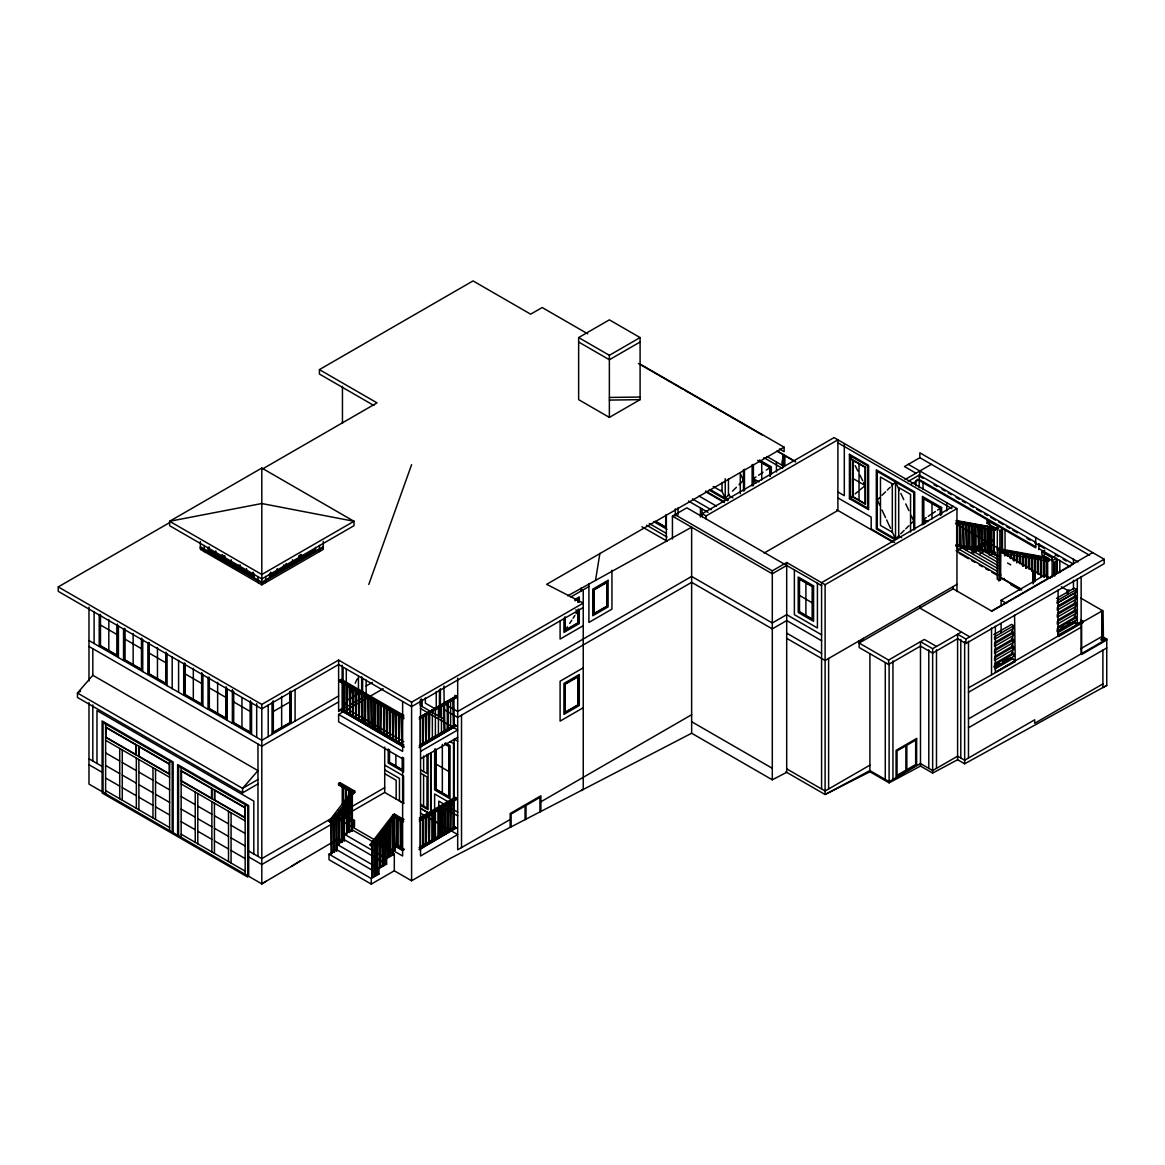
<?xml version="1.0" encoding="UTF-8"?>
<svg xmlns="http://www.w3.org/2000/svg" width="1165" height="1165" viewBox="0 0 1165 1165"><rect width="100%" height="100%" fill="white"/><g stroke="black" fill="none" stroke-linecap="round" stroke-linejoin="round"><path stroke-width="1.5" d="M395.882 766.366L395.882 755.24M423.579 806.034L423.609 774.914M427.002 754.454L426.987 773.56L420.623 769.876M428.094 754.25L428.065 809.719L420.609 805.408M430.642 812.384L430.671 752.838M431.108 812.646L431.152 752.634M434.618 821.252L434.618 813.024M434.618 809.558L434.632 793.962L448.481 801.957M442.045 825.534L442.059 808.525M595.548 580.097L599.902 553.375M368.795 584.437L411.594 464.689M960.222 521.876L960.688 546.312L960.688 523.711M962.858 521.935L963.819 522.299M966.775 524.789L966.775 547.477L966.382 522.75M968.945 523.012L969.906 523.376M972.469 523.624L972.862 548.642L972.862 525.866M979.022 524.978L978.935 549.822L978.454 526.667M981.061 525.138L982.066 525.517M987.192 526.231L987.585 526.522M1000.604 551.569L1000.342 552.181M1002.206 552.953L1048.66 561.151L1049.097 560.132M347.141 700.296L343.093 708.873L343.093 667.734M349.908 694.427L353.213 687.452M355.223 683.185L357.262 678.875M565.214 617.465L565.214 630.192L567.442 626.814M569.685 623.391L571.811 620.159M573.078 618.222L574.869 615.499M576.005 613.751L578.015 610.693L575.758 609.95M971.828 552.108L975.018 547.856L990.294 539.031L991.575 539.774L991.575 541.244L976.285 550.069M973.11 552.836L976.285 548.599L991.575 539.774M974.144 552.924L976.882 549.298L976.285 548.599M353.679 793.234L330.976 822.723L329.695 821.98L329.011 821.121L352.019 791.239L352.019 792.71L354.743 792.608L354.743 791.137L340.02 782.632L338.578 783.462L338.578 784.948L352.019 792.71M332.942 817.772L335.098 814.961M344.825 802.321L350.243 795.302M330.976 822.723L330.292 821.864L354.743 791.137M336.059 814.626L337.02 814.277L336.539 850.916L336.059 814.626L337.02 814.277M331.413 820.655L331.413 853.872L330.933 821.267M333.976 818.223L333.976 817.32L333.976 852.401L333.496 817.946M341.665 842.426L342.146 807.622L341.665 842.426L341.185 809.762M344.694 804.301L344.214 840.941L344.214 804.025M346.777 801.593L346.777 800.69L346.777 833.922L346.296 801.316M349.82 797.646L348.859 797.996L349.82 797.646L349.34 832.436L348.83 789.754L348.35 797.049M394.993 816.447L371.941 846.373L370.659 845.644L369.989 844.771L392.998 814.888L394.425 814.044L404.037 819.592L402.595 820.422L392.998 814.874M372.829 842.834L377.154 837.213M391.207 818.951L393.362 816.141M390.144 820.932L390.144 855.998L390.625 821.208M371.941 846.373L371.271 845.513L394.28 815.631L394.644 816.883M372.218 845.106L372.218 844.203L372.218 877.434L371.737 844.829M374.781 841.785L374.781 840.882L374.781 875.963L375.261 841.159M379.906 867.459L380.387 834.504L379.906 867.459L379.426 836.645M382.469 830.907L382.469 865.974L381.989 833.325M387.581 825.155L387.581 824.252L387.581 857.484L387.1 824.878M92.821 648.672L92.821 675.278L77.458 693.029L77.458 697.456L242.597 792.812L257.96 783.929M936.485 646.459L924.326 639.439L888.604 660.06L859.158 643.051L863.469 638.347M721.339 489.926L725.242 498.256L729.246 494.339M732.494 491.149L736.397 487.305M739.018 484.727L743.488 480.344L740.285 473.5L740.285 493.654M879.75 497.499L877.274 499.931L879.75 505.217M882.007 495.271L885.546 491.79M887.293 490.072L890.162 487.261M891.706 485.747L895.521 482.004L899.322 490.13M899.132 535.361L895.521 538.914L877.274 528.386L877.274 471.461L913.753 492.533L913.753 529.886M900.749 533.774L904.186 530.395M905.758 528.852L908.904 525.764M911.19 523.522L913.753 520.988L911.19 515.498M849.431 498.635L849.431 454.277L868.624 465.374L868.624 509.717L849.431 498.635L853.479 495.256M855.125 493.887L857.862 491.601M859.77 490.014L862.712 487.567M863.571 486.853L865.144 485.528L863.571 482.397M755.808 483.038L753.406 478.669L756.012 476.922M758.546 475.262L762.988 472.291M766.293 470.092L770.05 467.587L757.57 460.379M926.292 517.595L923.685 519.328L925.636 523.143M928.228 516.299L931.286 514.275M932.466 513.488L935.408 511.537M937.563 510.095L941.597 507.503L922.403 496.406L922.403 524.803M291.323 866.454L300.206 860.804M88.977 702.626L88.977 784.089L261.805 883.871L266.057 881.308M261.805 883.813L338.622 838.625L341.607 840.358M353.228 716.868L353.694 688.515L353.228 716.868L352.747 688.515L353.694 687.962M353.694 688.515L352.747 688.515M351.859 819.592L352.34 819.869M953.13 506.338L821.587 582.66L821.587 788.982M373.907 405.507L319.414 374.038L319.414 369.611L473.048 280.911L530.658 314.171L542.176 307.516L587.743 333.831M261.805 468.053L169.624 521.279L169.624 525.706L261.805 578.932L353.985 525.706L353.985 521.279L261.805 468.053L261.805 584.845L323.258 549.356L323.258 541.477M583.243 607.548L411.594 706.645L338.622 664.516L261.805 708.873L58.25 591.339L58.25 586.912L171.313 521.629M262.387 469.044L377.023 402.872L319.414 369.611M578.641 337.573L609.368 319.836L640.095 337.573L640.095 399.653L609.368 417.405L578.641 399.653L578.641 337.573L609.368 355.31L640.095 337.573M640.095 342L609.368 359.752L578.641 342M314.317 550.142L301.517 557.54L301.517 554.584M283.911 568.069L270.469 575.83L270.469 572.379M285.833 566.962L299.274 559.2L299.274 555.749M314.637 550.331L301.196 558.093L301.196 554.642M323.258 546.735L261.805 582.209L200.555 546.836M323.258 547.448L261.805 582.937L200.162 547.667M80.531 691.253L77.458 693.029L242.597 788.37L257.96 779.501M58.25 586.912L261.805 704.432L338.622 660.089L411.594 702.218L583.243 603.106L546.647 584.32L784.132 447.214L784.132 451.656L779.414 448.933M273.324 711.495L289.969 701.898M403.949 718.63L339.932 681.671L339.932 680.2L341.374 679.37L403.833 715.412M339.932 681.671L341.374 680.841M347.141 713.359L347.621 685.005L347.141 713.359L346.66 685.005L347.621 684.452M347.621 685.005L346.66 685.005M350.665 688.515L350.184 715.121L349.704 686.753L350.665 686.753M338.622 695.986L261.805 740.328L88.977 640.546M356.738 692.025L356.257 718.63L355.776 690.263L356.738 690.263M338.622 701.898L261.805 746.241L88.977 646.459M366.145 685.996L372.334 682.428M359.301 720.392L358.82 692.025L359.301 720.392L359.781 692.025M672.438 538.987L672.438 516.139L686.84 507.824L821.587 585.616M403.949 747.275L339.932 709.762L341.462 708.888L403.906 744.945M365.388 723.902L364.907 695.534L365.388 723.902L365.868 695.534M339.932 710.315L341.462 709.441L372.683 727.47M364.965 696.248L338.622 711.451L338.622 660.089M776.982 451.161L783.462 454.641L783.462 466.917M782.909 455.515C786.623 451.569 779.341 462.927 783.098 465.971M784.38 465.971L784.627 455.311L795.637 461.66M343.617 711.334L344.578 711.334L344.578 683.243L343.617 683.243L344.097 711.058M402.624 758.808L338.622 721.849L338.622 714.451L383.154 688.748M702.204 516.692L702.204 513.736L834.067 437.603L956.96 508.566L956.96 591.558M377.547 730.921L378.028 702.553L377.547 730.921L377.067 702.553L378.028 702M378.028 702.553L377.067 702.553M567.646 595.854L691.646 527.221L691.646 733.236L772.293 779.807L786.695 772.337L786.695 562.52L772.293 570.835L675.962 515.221M702.204 513.736L706.048 515.949L837.897 439.817L837.897 510.459L764.124 553.055M379.63 704.592L380.591 704.592L380.591 732.668L381.072 706.063M380.11 704.869L381.072 704.315M570.85 596.961L588.908 586.534M382.659 706.34L384.101 705.509M383.139 706.616L384.101 706.063L383.62 734.431L383.62 706.34M361.864 721.863L362.825 721.863L362.825 693.772L361.864 693.772L362.344 721.586M385.702 708.102L386.663 708.102L386.663 736.178L387.144 709.572M386.183 708.378L387.625 707.548M574.694 599.596L579.296 596.931L579.296 602.261M575.35 600.325L578.335 598.592L578.335 602.087M575.175 600.791L578.015 599.159L578.015 602.451M388.746 709.849L389.707 709.296L389.707 737.94L390.188 709.572M389.226 710.126L389.707 737.94M367.936 725.373L368.897 725.373L368.897 697.282L367.936 697.282L368.417 725.096M391.79 711.611L392.751 711.611M392.27 711.888L393.231 711.334M370.98 699.044L371.46 726.858M394.833 713.359L395.794 741.45L396.275 713.082M370.98 727.135L371.941 727.135L371.941 699.044M374.023 728.882L374.984 728.882L374.984 700.791L374.023 700.791L374.023 728.882L374.984 728.882M397.862 715.121L398.823 715.121M398.343 715.397L399.304 714.844L398.823 743.212L398.343 714.844M400.906 716.868L401.867 744.959L402.435 716.548M380.11 704.315L380.11 732.392L381.072 732.392M565.214 630.192L578.015 622.809L578.015 610.693M386.183 707.825L386.663 735.625M419.72 717.159L454.962 696.816L456.403 697.646L456.403 696.16L454.962 695.33L454.962 696.816M419.269 717.596L456.403 696.16M444.04 703.675L444.52 732.028L443.923 685.981M453.083 698.359L455.355 697.034M420.201 717.99L420.201 745.527M422.269 715.674L423.71 715.951L423.23 744.319L422.749 717.713M426.274 742.571L425.793 714.203L426.274 742.571L426.754 714.203L425.312 713.927M429.317 740.809L428.837 712.441L429.317 740.809L429.798 712.441L428.356 712.165M432.361 710.97L432.361 739.061M435.404 709.208L435.404 737.299M438.433 707.461L438.433 735.537M441.477 705.699L441.477 733.79M444.52 703.951L444.52 732.028M450.593 700.442L450.593 728.518M455.923 697.369L453.636 698.68L453.636 726.771L453.564 698.083M419.269 719.082L456.403 697.646M583.243 625.707L560.103 639.061L560.103 621.12M392.27 711.334L392.751 739.134M392.27 739.411L393.231 739.411L393.231 713.082M338.578 784.948L340.02 784.118L340.02 782.632M342.262 804.068L342.262 786.521L343.224 785.967M343.224 804.068L343.224 786.521L342.262 786.521M419.298 745.396L454.874 724.848L456.403 725.722L419.269 747.712M346.267 816.359L345.306 816.359L345.306 788.268L346.267 788.268M420.842 745.047L423.944 743.27M425.793 742.294L426.754 742.294M428.837 740.532L429.798 740.532M431.676 738.799L454.117 726.494M345.306 788.268L346.748 787.991M447.564 730.28L448.044 701.913L447.564 730.28L447.083 703.675M1089.537 555.254L919.84 457.699L904.477 466.568L915.996 473.208M419.269 747.158L456.403 725.722M420.55 751.41L457.685 729.974L420.419 708.466M420.55 758.808L457.685 737.372M905.045 479.543L931.359 464.34M583.243 667.851L560.103 681.205L560.103 721.12L583.243 707.752M908.249 481.393L919.2 475.058L1035.7 542.322M340.107 812.151L338.578 813.039L352.98 821.354L352.98 827.456L354.51 826.582L354.51 820.48L340.107 812.151L338.578 813.592L352.558 821.66L354.087 820.786L346.078 816.17M339.015 814.015L261.805 858.59L248.684 851.018M346.893 809.471L384.712 787.627M911.38 484.014L919.2 479.499L1035.7 546.764M343.224 814.597C341.432 815.908 344.68 809.835 343.224 807.578M343.224 816.374L338.622 819.039L402.624 855.998L402.624 757.964M346.296 814.612L384.712 792.433L403.585 803.34L403.585 776.007L384.712 765.085M338.622 820.16L261.805 864.503L248.684 856.93M348.35 800.559L348.83 817.845M349.311 818.121L348.35 818.121M786.695 565.476L772.293 573.792L672.438 516.139M354.087 820.786L354.087 826.335L352.98 827.456M344.374 834.198L386.62 858.59L386.62 864.139L344.374 839.747L344.374 834.198L352.063 829.757L394.309 854.149L394.309 870.779L371.271 884.089L329.011 859.697L329.011 854.149L336.7 849.722L378.945 874.114L378.945 868.566L336.7 844.174L336.7 849.722M346.296 833.645L347.257 833.645L347.257 800.967M348.859 832.16L349.82 832.16M351.422 830.689L352.383 830.689L351.422 830.689L351.379 793.54M336.7 844.174L344.374 839.747M339.102 811.568L338.622 843.62L339.583 843.62L339.583 810.942M341.185 842.149L342.146 842.149M343.733 806.442L343.733 840.664L344.694 840.664M338.622 843.62L339.583 843.62M393.959 816.913L394.425 844.174M330.933 853.596L331.894 853.596L331.894 820.932M333.496 852.125L334.457 852.125L334.457 817.597M336.059 850.639L337.02 850.639M399.551 820.145L401.08 819.825L400.512 848.237L400.032 819.869L403.075 821.631M403.629 821.296L402.595 821.908L393.479 816.636M419.385 817.932L454.962 797.399L456.403 798.229L456.403 799.7L419.269 821.136M786.695 562.52L825.097 584.699L956.96 508.566M419.269 819.665L456.403 798.229M425.793 816.272L426.754 816.272L426.274 844.625L425.793 818.019M431.88 812.748L433.322 813.024M434.924 811L435.404 839.368L434.924 811L435.885 811.554M437.953 809.238L439.394 809.515M420.201 820.058L420.201 847.581M429.317 814.786L429.317 842.877L428.837 814.51M435.404 811.277L435.404 839.368M444.52 806.005L445.481 806.005M450.593 802.496L451.554 802.496M393.755 845.44L395.285 844.567L395.285 850.042L393.755 850.916L393.755 845.44L402.595 850.537L404.109 849.664M396.988 818.121L396.988 846.198L397.949 846.198L397.949 818.121M396.988 846.198L397.949 846.198M393.333 850.668L394.848 849.795L394.906 818.121M400.032 847.96L401.08 847.916L401.08 821.573M387.1 857.207L388.062 857.207L388.062 824.529M389.663 823.349L389.663 855.722L390.625 855.722M392.226 820.029L392.226 854.251L393.188 854.251L393.188 817.874M392.226 854.251L393.188 854.251M386.62 858.59L394.309 854.149M379.426 867.182L380.387 867.182M381.989 865.697L382.95 865.697L382.95 831.184M384.552 830.004L384.552 864.226L385.513 864.226L385.513 827.849L385.513 864.226M378.945 868.566L386.62 864.139M419.298 847.45L454.874 826.917L456.403 827.791L419.269 849.78M419.298 848.018L433.22 839.98M440.953 835.509L454.117 828.548L454.161 739.12L457.685 741.144M422.749 818.019L422.749 846.11L423.71 846.11L423.71 818.019M425.793 844.348L426.754 844.348M428.837 842.601L429.798 842.601M431.88 814.51L431.88 840.839L432.841 840.839L432.841 812.748L432.841 840.839M434.924 839.091L435.885 839.091M437.953 811L437.953 837.329L438.914 837.329L438.914 809.238L438.914 837.329M440.996 807.491L440.996 835.582L441.957 835.582L442.438 807.767M445.001 806.282L444.04 805.729L444.04 833.82L445.001 833.82L445.001 805.729M447.083 803.981L447.083 832.058L448.044 832.058L448.525 804.258M422.749 846.11L423.71 846.11M440.996 835.582L441.957 835.582M444.04 833.82L445.001 833.82M447.083 832.058L448.044 832.058M451.073 802.219L450.593 830.587L450.593 801.942M453.083 800.413L453.083 828.504L454.117 828.548M419.269 849.227L456.403 827.791M371.737 877.158L372.698 877.158L372.698 844.479M374.3 843.3L374.3 875.687L375.261 875.687M376.863 839.98L376.863 874.201L377.824 874.201L377.824 837.839M376.863 874.201L377.824 874.201M329.011 854.149L371.271 878.541L378.945 874.114M998.842 581.015L1000.764 579.18L999.002 580.185L997.24 579.18L997.342 526.158L987.09 520.245L987.09 523.202L988.371 522.459M994.939 528.371L995.58 528.007L955.941 521.017M957.645 550.521L962.13 547.943L997.793 568.52M988.342 528.255L995.58 529.565M998.929 530.046L999.89 530.599L1002.453 529.114L1002.453 550.579M965.858 550.462L968.858 548.744L998.492 565.855M510.168 819.505L457.685 849.809L457.685 678.117M540.895 801.768L691.646 714.728M974.508 552.37L977.493 550.652L997.648 562.287M394.309 870.779L411.594 880.769L450.433 858.343L691.646 733.236M979.736 554.03L984.207 551.453L998.259 559.564M581.219 790.511L583.243 789.331L583.243 589.81M989.435 555.326L992.857 553.36M999.002 550.259L1000.764 549.239L999.002 548.22L997.24 549.239L999.002 550.259L999.002 580.185M1021.414 589.17L1000.182 577.054L1000.313 551.482L1033.471 570.632L1033.471 582.529M997.983 556.317L992.216 553.725M956.96 584.364L825.097 660.497L786.695 638.333M859.158 643.051L953.13 588.806L991.532 610.984L1092.668 552.589M1056.626 558.166L1052.141 560.758L1041.903 554.846L1041.903 551.89L1044.83 550.2M1000.182 577.054L1000.182 551.555M1043.185 555.588L1044.466 554.846M1004.143 578.35L1002.861 579.092L1021.749 589.985M1041.903 551.89L1052.141 557.802L1055.068 556.113M1033.355 570.704L1033.355 582.602M1033.107 583.869L1033.107 571.418L1034.87 570.399L1035.073 581.189M1035.073 570.515L1033.107 571.418M1057.267 572.903L1057.267 560.758L1054.704 562.244L1054.704 576.122M859.158 640.837L859.158 647.492L888.604 664.487L920.481 646.094L932.641 653.114L957.601 638.697L965.931 643.502L1104.187 563.671L1104.187 559.244L919.84 452.806L919.84 457.699M1001.128 605.64L1001.128 600.266L1044.656 575.131L1050.146 578.306M991.532 611.436L1071.887 565.04M920.481 646.094L920.481 641.653L932.641 648.672L961.445 632.042M957.601 638.697L957.601 634.255L965.931 639.061L1104.187 559.244M1067.693 590.393L1067.562 593.859L1067.693 590.393L1061.271 586.825M993.803 634.605L1011.54 624.382L1013.768 625.663L1013.768 628.255L994.575 639.337L994.575 636.76L1013.768 625.663M1056.539 598.388L1074.261 588.165L1076.504 589.446L1076.504 592.038L1057.296 603.121L1057.296 600.543L1076.504 589.446M1057.136 603.033L1076.343 591.951M994.925 642.279L1012.647 632.042L1012.647 629.085M1057.66 606.062L1075.382 595.825L1075.382 591.398L1076.504 592.038M1013.768 632.697L994.575 643.779L994.575 646.371L1013.768 635.274L1013.768 632.697L1011.54 631.401M1076.504 596.48L1057.296 607.562L1057.296 610.154L1076.504 599.058L1076.504 596.48L1074.261 595.184M994.925 649.298L1012.647 639.061L1012.647 636.105M1057.66 613.081L1075.382 602.844L1075.382 599.888M1013.768 639.716L994.575 650.798L994.575 653.39L1013.768 642.294L1013.768 639.716L1011.54 638.42M1076.504 603.499L1057.296 614.581L1057.296 617.173L1076.504 606.077L1076.504 603.499L1074.261 602.203M994.925 656.317L1012.647 646.094L1012.647 643.138M1057.66 620.1L1075.382 609.878L1075.382 606.921M1013.768 646.735L994.575 657.817L994.575 660.409L1013.768 649.327L1013.768 646.735L1011.54 645.439M1076.504 610.518L1057.296 621.6L1057.296 624.192L1076.504 613.11L1076.504 610.518L1074.261 609.222M994.925 663.351L1012.647 653.114L1012.647 650.157M1057.66 627.134L1075.382 616.897L1075.382 613.94M1013.768 653.754L994.575 664.851L994.575 667.428L1013.768 656.346L1013.768 653.754L1011.54 652.458M1076.504 617.537L1057.296 628.634L1057.296 631.212L1076.504 620.13L1076.504 617.537L1074.261 616.241M993.847 666.933L999.759 663.511M1002.701 661.807L1008.613 658.4M1061.228 628.022L1064.257 626.275M1067.3 624.513L1070.344 622.765M1057.136 631.124L1076.504 620.13M994.925 668.987L1012.647 658.749L1015.21 660.497L1015.21 661.604L968.479 687.845M1057.66 632.77L1075.382 622.532L1077.305 623.843L1082.431 620.887M1101.93 610.3L1080.829 598.111M995.376 626.289L995.376 672.322L1015.21 660.497M1080.508 619.576L1083.071 621.324L1058.097 634.998L1058.737 636.483L1058.097 636.105L1058.097 590.072M995.376 672.322L1008.672 664.647M1011.613 662.943L1061.053 634.401M1064.009 632.697L1077.305 625.023M1080.523 623.275L1101.857 611.115L1101.857 636.614L1080.523 648.788M1058.737 636.483L1083.071 622.43L1083.071 621.324M968.479 692.287L1081.149 627.236M869.906 765.143L825.097 791.02L786.695 768.842M968.479 718.892L1081.149 653.856L1081.149 622.809M1081.63 653.58L1106.75 639.061L1106.75 685.399L1102.906 687.627L1102.906 650.157M1106.75 639.993L1081.63 654.497L1081.63 622.532L1083.071 622.43M968.479 727.761L1106.75 647.944M1102.906 683.913L1034.695 723.29L1034.695 719.795L964.649 760.235L957.601 756.172L932.641 770.589L920.481 763.57L889.113 781.671L869.906 770.589L825.097 794.515L785.851 771.856M352.98 821.354L354.51 820.48M825.097 584.699L825.097 794.515L869.906 771.769L889.113 782.851L920.481 766.06L932.641 773.079L957.601 759.74L964.649 763.803L1106.75 685.399M1101.158 639.104C1106.371 639.308 1100.255 637.998 1101.216 640.182L1103.444 639.949L1103.037 610.606L1101.216 610.81M609.368 397.454L640.095 397.032M609.368 400.09L640.095 399.653M956.436 520.58L994.298 527.541M956.436 522.634L972.382 525.444M975.935 526.07L984.789 527.629M955.941 523.056L995.58 530.046M1047.175 557.511L999.322 548.788L1000.604 549.531M1000.604 549.764L1048.456 558.253L1048.456 561.122M1000.604 550.623L1048.456 559.069M1004.084 552.763L1007.55 553.375M1011.016 553.987L1014.482 554.598M1024.865 556.433L1040.447 559.185M1043.913 559.797L1048.66 561.151M956.203 544.812L994.298 551.54M955.751 545.249L995.58 552.283M956.217 545.701L995.158 553.098L993.658 552.312M955.941 546.167L995.58 553.171M956.698 522.808L956.698 545.351L957.659 545.715L957.659 523.158M959.742 523.347L959.742 545.934L960.688 546.312M962.771 523.886L963.251 546.618M965.814 524.425L966.295 547.201M968.858 524.964L968.858 547.696L969.819 548.06L969.819 525.328M971.901 525.502L971.901 548.278L972.862 548.642M977.974 526.58L978.454 549.545M984.061 527.658L984.542 550.71M987.105 528.211L987.105 551.205L988.066 551.569L988.066 528.56M990.134 528.75L990.134 551.788L991.095 552.152L991.095 529.114M993.177 529.289L993.658 552.472M956.698 545.351L957.659 545.715M963.732 524.25L963.732 546.895L963.251 523.973M968.858 547.696L969.819 548.06M974.945 526.041L974.945 548.861L975.891 549.225L975.891 526.405M981.979 527.483L981.979 550.404L981.454 527.192M984.061 550.623L985.022 550.987L985.022 528.022M987.105 551.205L988.066 551.569M990.134 551.788L991.095 552.152M1010.099 657.541L1012.647 658.749M641.93 526.769L666.992 541.099M908.321 464.34L1078.018 561.909M431.108 814.466L434.618 816.49M1038.903 544.172L1073.46 564.122L1073.46 559.244M923.044 478.305L919.84 476.456L919.84 470.995M934.053 484.669L937.199 486.489M941.932 489.213L945.077 491.033M948.223 492.853L951.368 494.659M956.101 497.397L959.246 499.203M962.392 501.023L965.537 502.843M970.256 505.566L973.416 507.387M976.561 509.207L981.28 511.93M984.425 513.75L987.585 515.571M990.731 517.391L995.449 520.114M998.594 521.935L1003.327 524.658M1006.473 526.478L1009.618 528.298M1012.764 530.104L1017.482 532.842M1026.933 538.288L1030.078 540.109M1034.797 542.832L1044.248 548.293M1055.272 554.642L1058.417 556.462M1063.135 559.185L1066.281 561.006M1038.903 548.613L1070.329 566.743M917.059 479.296L1035.7 547.783L1035.7 537.429M1057.267 560.758L1056.306 560.205L1056.306 574.083M997.342 527.643L998.609 528.371L997.342 529.114L987.09 523.202M1043.651 557.045L1044.612 557.409M1041.088 556.783L1040.607 576.005M1034.535 555.428L1035.496 555.792M837.897 442.787L951.849 508.566M1025.404 553.826L1026.365 554.191M1016.288 552.21L1017.249 552.574M1014.205 552.035L1013.725 560.627M1013.725 551.948L1013.244 560.54M1011.162 551.496L1010.681 551.409M991.575 541.244L990.294 540.516L990.294 539.031M1008.133 550.958L1007.172 550.594L1007.172 555.923M955.562 523.682L1007.536 553.695M1043.986 576.85L1034.68 571.331L1034.68 581.524M1101.857 611.115L1101.857 636.614M1075.382 598.417L1076.504 599.058M993.658 551.919L994.939 552.647M993.177 552.37L993.658 529.376M994.138 554.103L996.701 555.574M1007.536 563.015L1010.739 564.865M981.979 550.404L980.974 550.011L980.974 527.104M977.974 549.443L978.935 549.822M1075.382 605.436L1076.504 606.077M865.144 485.528L852.591 478.276L852.911 496.625L865.144 503.688L865.144 467.383L852.911 460.306L852.911 496.625M927.835 521.731L923.364 519.139L923.437 524.366L923.364 498.081L940.636 508.057L940.636 515.119M965.814 547.113L966.775 547.477M962.771 546.516L963.732 546.895M1075.382 612.455L1076.504 613.11M639.585 363.757L784.132 447.214M638.449 363.524L683.374 389.459M684.918 390.348L762.376 435.069M956.611 547.827L997.182 571.243M1000.764 574.709L1000.575 575.481M956.072 550.594L997.939 574.767M959.174 553.302L968.479 558.676M971.581 560.467L974.683 562.258M979.328 564.952L982.43 566.743M985.532 568.535L988.634 570.311M991.735 572.102L996.381 574.796M1102.032 636.338L1106.75 639.061M1010.725 584.553L1020.176 590M1102.032 637.27L1105.177 639.09M777.215 451.03L783.462 454.641M784.38 455.442L795.389 461.806M837.897 491.979L844.305 495.678L844.305 443.516M766.992 456.534L784.132 466.437M837.897 497.892L871.187 517.114L871.187 528.939L894.735 542.526M763.847 457.67L782.603 468.505M901.681 537.662L898.71 535.958L898.71 487.538L910.549 494.382L910.549 532.041M759.522 460.029L771.332 466.845L771.332 473.951M1001.128 600.266L1006.618 603.426M759.376 461.049L770.371 467.398L770.371 476.179M894.749 539.584L876.313 528.939L876.313 469.801L914.714 491.979L914.714 529.609M836.63 509.717L892.405 541.914M1012.647 627.615L1013.768 628.255M753.406 478.669L758.954 481.873M1012.647 634.634L1013.768 635.274M1012.647 641.653L1013.768 642.294M1012.647 648.672L1013.768 649.327M713.169 486.475L722.038 491.615L722.038 482.383M732.887 497.863L728.445 495.3L728.445 478.873M1015.21 661.604L1014.569 615.207M969.761 636.847L919.84 608.028L919.84 605.8M710.038 489.489L728.285 500.018M709.121 490.057L727.543 500.702M705.626 491.004L724.455 501.867M705.466 491.645L724.339 502.552M699.044 496.072L716.388 506.076M692.476 498.926L711.203 509.746M688.486 501.067L708.014 512.338M799.496 595.461L812.296 602.844M657.395 522.284L665.71 527.09L665.71 515.265M655.036 521.294L666.031 527.643L666.031 515.454M653.696 521.629L666.992 529.303M649.269 523.507L666.438 533.424M646.633 525.226L666.992 536.992M821.587 634.809L786.695 614.669L772.293 622.984L691.646 576.427L457.685 711.495L443.559 703.398M821.587 640.735L786.695 620.581L772.293 628.896L691.646 582.34L457.685 717.407L443.923 709.47M786.695 633.148L821.587 653.288M691.646 721.718L772.293 768.288M209.409 550.157L222.209 557.554L222.209 554.584M237.573 566.423L224.772 559.025L224.772 556.069M237.893 566.976L224.452 559.215L224.452 555.763M239.815 568.083L253.256 575.845L253.256 572.394M261.805 584.845L200.351 549.356L200.351 541.55M452.675 698.126L454.117 698.956M450.127 699.597L451.554 700.442M449.646 699.874L451.073 700.718M447.083 701.359L448.525 702.189M446.603 701.636L448.044 702.466M444.04 703.121L445.481 703.951M440.996 704.869L442.438 705.699M440.516 705.145L441.957 705.975M437.953 706.631L439.394 707.461M437.472 706.907L438.914 707.738M434.924 708.378L436.351 709.208M434.443 708.655L435.885 709.485M431.88 710.14L433.322 710.97M431.4 710.417L432.841 711.247M443.923 719.082L420.23 705.408L420.23 700.034M456.403 726.29L454.874 724.848M428.837 711.888L429.798 712.441M453.636 726.771L453.083 700.107M425.793 713.65L426.754 714.203M422.749 715.397L423.71 715.951M339.932 680.2L403.949 717.145M384.101 706.063L383.62 734.431M347.578 709.281L403.789 741.726M375.8 729.261L378.931 731.067M382.047 732.872L402.435 744.639M435.914 764.036L448.758 771.448M339.932 709.762L403.949 746.721M338.622 714.451L402.624 751.41L402.624 701.548M454.117 801.025L453.564 800.137L453.636 828.825M451.073 802.772L450.127 802.219L450.127 830.31L451.073 830.31M450.01 802.845L453.535 804.884L453.535 743.532L450.404 741.726M457.685 812.063L438.783 801.141L438.768 823.64L431.749 819.621M457.685 815.85L442.059 806.821M437.472 808.961L438.914 809.792M434.924 810.447L436.351 811.277M431.4 812.471L432.841 813.316M456.403 828.344L454.874 826.917M433.322 815.748L420.638 808.423L430.628 814.189M429.798 814.51L429.317 842.877M100.496 625.023L117.141 634.634M124.815 639.061L141.46 648.672M148.829 652.924L165.794 662.725M184.987 673.807L201.632 683.418M209.321 687.845L225.952 697.456M233.32 701.709L250.286 711.495M420.638 813.17L457.685 834.562L420.55 855.998L420.55 701.548M352.267 791.181L354.743 792.608M338.578 783.462L353.301 791.967M343.224 786.521L342.743 814.888M394.425 844.727L393.959 818.121M92.821 675.278L257.96 770.633L242.597 788.37L242.597 792.812M329.011 821.121L330.292 821.864M369.989 844.771L371.271 845.513M105.622 727.018L169.624 763.978M181.158 770.633L245.16 807.593M105.622 737.372L169.624 774.332M181.158 780.987L245.16 817.932M105.622 740.328L169.624 777.288M181.158 783.943L245.16 820.888M105.622 752.896L119.704 761.022M122.267 762.507L136.349 770.633M138.897 772.104L152.979 780.244M155.542 781.715L169.624 789.855M181.158 796.496L195.239 804.636M197.788 806.107L211.87 814.248M214.433 815.718L228.515 823.844M231.078 825.33L245.16 833.456M105.622 765.463L119.704 773.589M122.267 775.06L136.349 783.2M138.897 784.671L152.979 792.812M155.542 794.282L169.624 802.408M181.158 809.063L195.239 817.204M197.788 818.675L211.87 826.801M214.433 828.286L228.515 836.412M231.078 837.897L245.16 846.023M88.977 758.808L102.098 766.381M88.977 764.721L102.098 772.293M105.622 778.031L119.704 786.157M122.267 787.627L136.349 795.768M138.897 797.239L152.979 805.365M155.542 806.85L169.624 814.976M181.158 821.631L195.239 829.757M197.788 831.242L211.87 839.368M214.433 840.853L228.515 848.979M231.078 850.465L245.16 858.59M105.622 790.584L169.624 827.543M181.158 834.198L245.16 871.158M102.098 792.986L247.723 877.07M445.423 742.921L450.054 745.585L450.01 798.782L434.632 789.899L434.632 749.095M444.593 743.547L449.093 746.139L449.049 797.122L435.594 789.346L435.594 748.891M444.913 744.1L448.773 746.328L448.729 796.569L435.914 789.156L435.914 749.663M420.623 773.196L426.987 776.88L426.972 807.986L420.609 804.316M402.624 770.283L389.183 762.507L389.183 750.202M384.712 769.876L399.449 778.395L399.449 800.938L403.876 803.5M384.712 773.662L396.158 780.288L396.158 799.044M849.431 454.277L853.683 462.753M855.095 465.563L857.833 470.995M859.77 474.854L862.712 480.694M900.865 493.45L903.734 499.552M905.758 503.906L908.904 510.62M882.007 510.052L885.546 517.61M886.638 519.954L890.541 528.298M891.895 531.182L895.521 538.914L895.521 482.004M1081.149 576.762L1081.149 621.629M1077.305 578.99L1077.305 623.916L1073.46 621.702L1075.382 622.532L1075.382 623.916M1073.46 580.359L1073.46 589.33M1059.83 560.176L1059.83 572.612M1053.743 561.69L1053.743 575.568M1052.141 557.802L1052.141 577.054M1047.655 561.486L1047.655 577.447M1047.175 559.622L1047.175 577.359M1046.694 559.346L1046.694 577.083M1044.612 559.171L1044.612 576.908M1044.466 560.292L1044.466 576.631M1044.131 558.894L1044.131 576.821M1043.651 560.583L1043.651 576.544M1041.568 560.409L1041.568 576.369M1041.088 560.132L1041.088 576.282M1038.903 543.72L1038.903 549.632M1038.539 558.108L1038.539 574.068M1038.059 557.831L1038.059 573.966M1037.578 557.744L1037.578 573.69M1035.496 559.346L1035.496 571.753M1035.015 557.292L1034.87 581.073M1034.535 557.205L1034.549 581.597M1032.452 557.03L1032.452 569.437M1031.972 556.754L1031.972 571.127M1031.491 556.666L1031.491 570.85M1029.409 558.268L1029.409 568.899M1028.928 557.991L1028.928 568.811M1028.447 557.904L1028.447 568.535M1026.365 555.953L1026.365 568.374M1025.884 555.676L1025.884 568.272M1025.404 555.588L1025.404 566.234M1023.336 555.414L1023.336 566.059M1022.855 556.914L1022.855 565.972M1022.375 556.826L1022.375 565.695M1020.292 554.889L1020.292 563.744M1019.812 554.613L1019.812 563.656M1019.331 554.525L1019.331 563.379M1017.249 554.351L1017.249 561.443M1016.768 554.263L1016.768 562.928M1016.288 555.763L1016.288 561.079M1014.205 553.812L1014.205 560.904M1011.162 553.273L1011.162 558.588M1010.681 553.186L1010.681 558.501M1010.201 554.671L1010.201 558.224M1008.133 552.734L1008.133 556.288M1007.652 550.681L1007.652 556.2M1005.016 530.177L1005.089 555.749M1004.609 552.108L1004.609 555.661M1001.492 530.352L1001.492 550.026M1001.128 623.566L1001.128 632.537M1000.764 549.239L1000.604 580.01M999.89 530.599L999.89 548.482M994.939 527.891L994.939 529.929M994.138 529.638L994.138 552.749M991.532 627.964L991.532 674.55M990.614 528.823L990.614 552.064M989.653 523.202L989.653 555.181M987.585 528.284L987.585 551.482M984.542 527.745L984.542 550.899M975.411 526.129L975.411 549.137M969.338 525.051L969.338 547.972M968.479 641.26L968.479 758.022M965.931 639.061L965.931 643.502M964.649 641.711L964.649 763.803M960.805 639.498L960.805 758.022M957.601 639.498L957.601 759.74M957.179 522.881L957.179 545.628M953.13 586.592L953.13 588.806M946.723 502.654L946.723 510.882M941.597 507.503L941.597 514.595M940.315 515.192L940.315 508.246L923.685 498.635L923.685 524.498M936.485 649.837L936.485 768.376M932.641 648.672L932.641 773.079M932 503.44L932 518.964M928.796 649.837L928.796 768.376M923.044 481.888L923.044 489.067M920.481 646.837L920.481 766.06M919.2 475.058L919.2 487.698M915.996 480.475L915.996 485.849M892.958 660.934L892.958 779.458M889.113 663.147L889.113 782.851M888.604 660.06L888.604 664.487M885.269 662.725L885.269 779.458M869.906 653.856L869.906 771.769M859.027 463.845L859.027 500.149M828.621 658.473L828.621 788.982M817.422 583.214L817.422 627.979L794.37 614.669L794.37 569.903M805.903 582.893L805.903 615.411M784.627 455.311L784.627 465.84M783.23 454.772L783.23 465.301M776.458 461.995L776.458 471.985M772.293 570.835L772.293 779.807M770.05 467.587L770.05 476.208M761.735 462.782L761.735 480.024M753.406 464.879L753.406 485.572M753.085 464.442L753.085 485.514M752.124 464.631L752.124 485.922M744.45 469.247L744.45 490.742M743.488 469.67L743.488 491.004M725.242 478.699L725.242 498.256M706.048 515.949L706.048 518.906M702.044 508.887L702.044 516.168M700.442 507.969L700.442 517.056M678.03 507.765L678.03 515.047M675.321 508.799L675.321 515.979M666.351 514.712L666.351 541.507M611.945 570.282L611.945 609.135L588.908 622.43L588.908 583.578M609.368 355.31L609.368 417.405M581.219 588.019L581.219 590.975M579.296 609.353L579.296 623.537L563.933 632.42L563.933 618.222M578.335 609.047L578.335 622.984L564.894 630.746L564.894 616.809M540.895 811.423L540.895 795.768L510.168 813.505L510.168 827.354M539.934 811.976L539.934 797.428L526.012 805.466L526.012 819.141M525.051 819.636L525.051 806.02L511.129 814.058L511.129 826.859M461.515 715.193L461.515 847.596M454.962 797.399L454.962 798.87M447.564 803.704L447.564 832.349M444.52 805.452L444.52 834.096M442.336 744.406L442.336 792.87M441.477 807.214L441.477 835.858M440.399 688.733L440.399 717.043M439.438 689.636L439.438 716.49M436.234 691.544L436.234 709.47L425.356 703.179L425.356 697.806M426.274 815.995L426.274 844.625M423.623 755.969L423.623 771.609M423.23 716.227L423.23 744.319M423.23 817.743L423.23 846.387M422.152 699.35L422.152 706.514M421.191 698.884L421.191 705.961M411.594 702.218L411.594 880.769M403.585 757.745L403.585 771.944L388.222 763.06L388.222 748.862M402.304 757.148L402.304 769.73L389.503 762.318L389.503 749.75M401.954 716.271L401.867 744.959M398.823 714.567L398.823 743.212M397.469 817.845L397.469 846.474M395.794 712.805L395.794 741.45M394.425 814.044L394.425 814.786M392.751 711.058L392.751 739.702M392.707 818.5L392.707 854.527M384.712 747.042L384.712 792.433M377.344 837.562L377.344 874.478M374.504 700.514L374.504 729.159M371.46 698.767L371.46 727.411M371.271 878.541L371.271 884.089M368.417 697.005L368.417 725.649M366.145 680.083L366.145 695.563M362.621 678.147L362.621 697.602M362.344 693.495L362.344 722.14M361.66 676.69L361.66 698.155M358.456 676.312L358.456 693.757L346.296 700.777L346.296 668.885M356.257 690.539L356.257 718.63M352.98 688.369L352.98 716.46M352.733 790.817L352.733 792.054M352.34 793.54L352.383 830.689M351.859 793.263L351.903 830.965M351.626 793.394L351.626 819.738M350.417 686.899L350.417 714.975M350.184 687.03L350.184 715.121M349.311 790.03L349.34 832.436M349.063 790.161L349.063 818.252M346.267 790.03L346.267 798.811M345.787 788.545L345.787 816.636M344.097 682.967L344.097 711.611M342.452 386.343L342.452 423.245M342.146 665.215L342.146 709.427M339.102 810.665L339.102 843.897M336.539 814L336.539 850.916M319.443 545.424L319.443 551.569M315.599 547.332L315.599 550.885L269.508 577.49L269.508 573.937M300.235 554.438L300.235 559.753M298.954 556.054L298.954 559.011L286.153 566.408L286.153 563.452M295.094 689.476L295.094 721.106M292.546 559.753L292.546 562.71M291.25 691.398L291.25 723.319M290.289 691.18L290.289 722.766L273.003 732.756L273.003 701.155M289.969 691.544L289.969 722.591L273.324 732.202L273.324 701.155M284.872 565.069L284.872 568.622M283.59 564.923L283.59 567.879L270.79 575.277L270.79 572.321M281.653 696.35L281.653 727.397M277.183 568.622L277.183 571.578M272.042 702.48L272.042 734.416M268.212 705L268.212 736.63M265.664 576.471L265.664 582.616M261.805 704.432L261.805 883.871M258.062 576.544L258.062 582.675M257.96 744.027L257.96 856.377M256.679 703.66L256.679 737.372M254.218 573.952L254.218 577.505L208.127 550.899L208.127 547.346M253.81 853.974L253.81 801.127L96.972 710.577L96.972 763.425M252.936 572.335L252.936 575.292L240.136 567.894L240.136 564.938M251.567 702.48L251.567 734.416M250.606 701.155L250.606 732.756L233.32 722.766L233.32 691.18M250.286 701.155L250.286 732.202L233.641 722.591L233.641 691.544M248.684 876.284L248.684 805.554L177.633 764.531L177.633 835.276M247.723 875.731L247.723 806.107L178.595 766.191L178.595 835.829M246.543 568.637L246.543 571.593M245.16 804.636L245.16 874.26M241.956 698.068L241.956 727.397M238.854 565.083L238.854 568.637M232.359 689.622L232.359 723.319M231.18 559.768L231.18 562.724M231.078 812.762L231.078 863.017M228.515 811.277L228.515 861.547M227.233 688.442L227.233 720.363M226.272 687.102L226.272 718.703L209.001 708.728L209.001 677.127M225.952 687.102L225.952 718.15L209.321 708.538L209.321 677.506M223.491 556.215L223.491 559.768M222.53 554.657L222.53 558.108L209.088 550.346L209.088 546.895M217.637 682.311L217.637 713.344M215.816 550.899L215.816 553.856M214.433 789.855L214.433 800.195M214.433 803.151L214.433 853.421M211.87 788.37L211.87 798.724M211.87 801.68L211.87 851.935M208.04 677.346L208.04 709.281M204.297 545.497L204.297 551.628M202.914 674.389L202.914 706.325M201.953 673.064L201.953 704.665L184.667 694.69L184.667 663.089M201.632 673.064L201.632 704.111L184.987 694.5L184.987 663.453M197.788 793.54L197.788 843.81M195.239 792.069L195.239 842.324M193.317 668.259L193.317 699.306M183.706 663.307L183.706 695.243M181.158 767.677L181.158 837.3M178.595 660.351L178.595 692.287M173.148 832.684L173.148 761.954L102.098 720.931L102.098 791.661M172.187 656.652L172.187 688.588M172.187 832.13L172.187 762.507L103.059 722.591L103.059 792.215M169.624 761.022L169.624 830.645M167.076 653.696L167.076 685.632M166.114 652.371L166.114 683.971L148.829 673.996L148.829 642.396M165.794 652.371L165.794 683.418L149.149 673.807L149.149 642.76M157.464 647.565L157.464 678.613M155.542 769.148L155.542 819.417M152.979 767.677L152.979 817.932M147.868 642.614L147.868 674.55M142.742 639.658L142.742 671.593M141.78 638.333L141.78 669.919L124.495 659.943L124.495 628.343M141.46 638.333L141.46 669.365L124.815 659.754L124.815 628.721M138.897 746.241L138.897 756.595M138.897 759.551L138.897 809.806M136.349 744.755L136.349 755.109M136.349 758.065L136.349 808.335M133.145 633.527L133.145 664.56M123.548 628.576L123.548 660.497M122.267 749.94L122.267 800.195M119.704 748.454L119.704 798.724M118.422 625.62L118.422 657.541M117.461 624.28L117.461 655.88L100.175 645.905L100.175 614.304M117.141 624.28L117.141 655.327L100.496 645.716L100.496 614.669M108.826 619.474L108.826 650.521M105.622 724.062L105.622 793.7M99.214 614.523L99.214 646.459M94.103 611.567L94.103 643.502M92.821 704.883L92.821 761.022M88.977 607.154L88.977 680.884M351.903 794.035L351.903 794.938L351.903 794.035M353.985 521.279L261.805 574.491L169.624 521.279L261.805 503.528L353.985 521.279M608.101 580.301L592.737 589.17L592.737 615.79L608.101 606.907L608.101 580.301M607.14 581.961L593.699 589.723L593.699 614.115L607.14 606.353L607.14 581.961M606.819 582.515L594.019 589.912L594.019 613.562L606.819 606.179L606.819 582.515M579.296 674.564L563.933 683.433L563.933 714.378L579.296 705.509L579.296 674.564M578.335 676.224L564.894 683.986L564.894 712.718L578.335 704.956L578.335 676.224M578.015 676.778L565.214 684.161L565.214 712.165L578.015 704.781L578.015 676.778M394.848 843.766L393.333 844.64L402.595 849.984L404.109 849.11L394.848 843.766M1069.091 590.16L1067.329 591.179L1069.091 590.16M916.637 738.479L896.074 750.347L896.074 776.968L916.637 765.085L916.637 738.479M905.875 745.804L897.035 750.901L897.035 775.293L905.875 770.196L905.875 745.804M915.675 740.139L906.836 745.25L906.836 769.643L915.675 764.531L915.675 740.139M867.663 465.927L850.392 455.952L850.392 498.081L867.663 508.057L867.663 465.927M865.464 467.194L852.591 459.753L852.591 496.8L865.464 504.241L865.464 467.194M892.317 483.854L880.478 477.009L880.478 525.43L892.317 532.259L892.317 483.854M813.578 585.849L798.214 576.981L798.229 612.47L813.578 621.324L813.578 585.849M812.617 586.403L799.175 578.641L799.175 611.902L812.617 619.663L812.617 586.403M812.296 586.592L799.496 579.194L799.496 611.712L812.296 619.11L812.296 586.592M136.028 744.945L105.942 727.572L105.942 737.183L136.028 754.556L136.028 744.945M169.304 764.167L139.218 746.794L139.218 756.405L169.304 773.778L169.304 764.167M211.549 788.559L181.478 771.186L181.478 780.798L211.549 798.171L211.549 788.559M244.839 807.767L214.753 790.409L214.753 800.006L244.839 817.379L244.839 807.767"/></g></svg>
